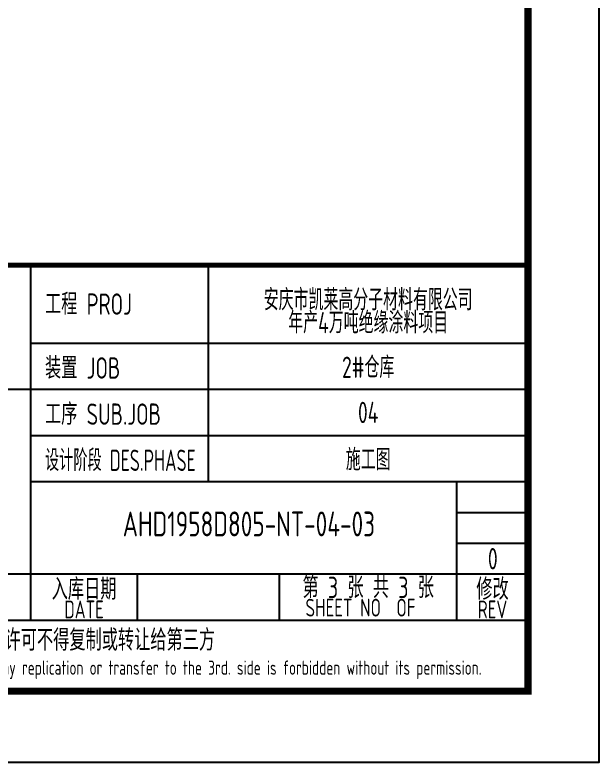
# Model space of a CAD drawing. Extents: x 4857502 to 7068445, y -422737 to 2032183.
# Drawn here: x 4933384 to 4941607, y -422737 to -412215 of the extents above; entities that cross this region are included whole.
import ezdxf
from ezdxf.enums import TextEntityAlignment as Align

# ---------------------------------------------------------------- set-up
doc = ezdxf.new("R2010")
doc.units = 0
doc.header["$LTSCALE"] = 1000
doc.header["$MEASUREMENT"] = 0
doc.layers.get('0').update_dxf_attribs({"linetype": 'CONTINUOUS'})
doc.layers.add('AXIS', color=3, linetype='CONTINUOUS')
doc.layers.add('PUB_TITLE', color=4, linetype='CONTINUOUS')
doc.styles.add('AHD', font='sceie.shx', dxfattribs={"width": 0.7, "bigfont": 'sceic.shx'})
doc.styles.add('sceie', font='SCEIE', dxfattribs={"width": 0.75, "bigfont": 'SCEIC'})
doc.styles.add('TSSD_Rein', font='Tssdeng.shx', dxfattribs={"width": 0.7, "bigfont": 'hztxt.shx'})

msp = doc.modelspace()

# ---------------------------------------------------------------- linework, layer by layer
for p, q in [((4933607.2, -420737.3), (4933607.2, -415737.3)), ((4936107.2, -418787.3), (4936107.2, -415737.3)), ((4940607.2, -421737.3), (4940607.2, -415737.3)), ((4933607.2, -416837.3), (4940607.2, -416837.3)), ((4922607.2, -417487.3), (4940607.2, -417487.3)), ((4933607.2, -418137.3), (4940607.2, -418137.3)), ((4933607.2, -418787.3), (4940607.2, -418787.3)), ((4939607.2, -420737.3), (4939607.2, -418787.3)), ((4939607.2, -419220.7), (4940607.2, -419220.7)), ((4939607.2, -419654), (4940607.2, -419654)), ((4922607.2, -420087.3), (4940607.2, -420087.3)), ((4935107.2, -420737.3), (4935107.2, -420087.3)), ((4937107.2, -420737.3), (4937107.2, -420087.3)), ((4922607.2, -420737.3), (4940607.2, -420737.3)), ((4922607.2, -421737.3), (4940607.2, -421737.3))]:
    msp.add_line(p, q)
msp.add_lwpolyline([(4940607.2, -415737.3, 70, 70, 0), (4922607.2, -415737.3, 70, 70, 0), (4922607.2, -421737.3, 0, 0, 0)], format="xyseb")
at = {"layer": 'PUB_TITLE', "color": 4}
msp.add_lwpolyline([(4857507.2, -422737.3), (4941607.2, -422737.3), (4941607.2, -363337.3), (4857507.2, -363337.3)], close=True, dxfattribs=at)
at = {"layer": 'PUB_TITLE', "color": 4, "const_width": 100}
msp.add_lwpolyline([(4860007.2, -421737.3), (4940607.2, -421737.3), (4940607.2, -364337.3), (4860007.2, -364337.3)], close=True, dxfattribs=at)

# ---------------------------------------------------------------- texts
at = {"style": 'AHD'}
for s, width, p in [('工程 PROJ', 0.8, (4933807.2, -416437.3)), ('工程 PROJ', 0.8, (4933807.2, -416437.3)), ('装置 JOB', 0.8, (4933807.2, -417337.3)), ('装置 JOB', 0.8, (4933807.2, -417337.3)), ('工序 SUB.JOB', 0.8, (4933807.2, -417987.3)), ('工序 SUB.JOB', 0.8, (4933807.2, -417987.3)), ('设计阶段 DES.PHASE', 0.7, (4933807.2, -418637.3)), ('设计阶段 DES.PHASE', 0.7, (4933807.2, -418637.3))]:
    msp.add_text(s, height=300, dxfattribs=dict(at, width=width)).set_placement(p)
at = {"style": 'AHD', "width": 0.8}
for s, height, p in [('入库日期', 300, (4934357.2, -420287.3)), ('入库日期', 300, (4934357.2, -420287.3)), ('第 3 张 共 3 张', 300, (4938357.2, -420262.3)), ('修改', 300, (4940107.2, -420287.3)), ('修改', 300, (4940107.2, -420287.3)), ('DATE', 250, (4934357.2, -420587.3)), ('DATE', 250, (4934357.2, -420587.3)), ('SHEET NO  OF  ', 250, (4938357.2, -420562.3)), ('SHEET NO  OF  ', 250, (4938357.2, -420562.3)), ('REV', 250, (4940107.2, -420587.3)), ('REV', 250, (4940107.2, -420587.3)), ('本文件专有权属安徽华东化工医药工程有限责任公司所有,未经许可不得复制或转让给第三方', 300, (4931607.2, -421037.3)), ('本文件专有权属安徽华东化工医药工程有限责任公司所有,未经许可不得复制或转让给第三方', 300, (4931607.2, -421037.3)), ('The proprietary right of this document belongs to Anhui Huadong Chemical And Medical Engineering  Co.,Ltd.  and any replication or transfer to the 3rd. side is forbidden without its permission. ', 200, (4931607.2, -421437.3)), ('The proprietary right of this document belongs to Anhui Huadong Chemical And Medical Engineering  Co.,Ltd.  and any replication or transfer to the 3rd. side is forbidden without its permission. ', 200, (4931607.2, -421437.3))]:
    msp.add_text(s, height=height, dxfattribs=at).set_placement(p, align=Align.MIDDLE)
at = {"width": 0.8}
for tag, text, height, style, p in [('AHD1958D805-NT-04-03', '200320-02-040', 350, 'sceie', (4936678, -419383.6)), ('0', '0', 300, 'AHD', (4940111.3, -419873.4)), ('0', '0', 300, 'AHD', (4940111.3, -419873.4))]:
    msp.add_attdef(tag, text=text, height=height, dxfattribs=dict(at, style=style)).set_placement(p, align=Align.MIDDLE)
at = {"layer": 'AXIS', "style": 'TSSD_Rein', "width": 0.7}
for s, p in [('安庆市凯莱高分子材料有限公司', (4938357.2, -416209.7)), ('年产4万吨绝缘涂料项目', (4938357.2, -416532.8)), ('2#仓库', (4938357.2, -417162.3)), ('04', (4938357.2, -417812.3)), ('施工图', (4938357.2, -418462.3))]:
    msp.add_text(s, height=300, dxfattribs=at).set_placement(p, align=Align.MIDDLE)

doc.saveas('drawing.dxf')
